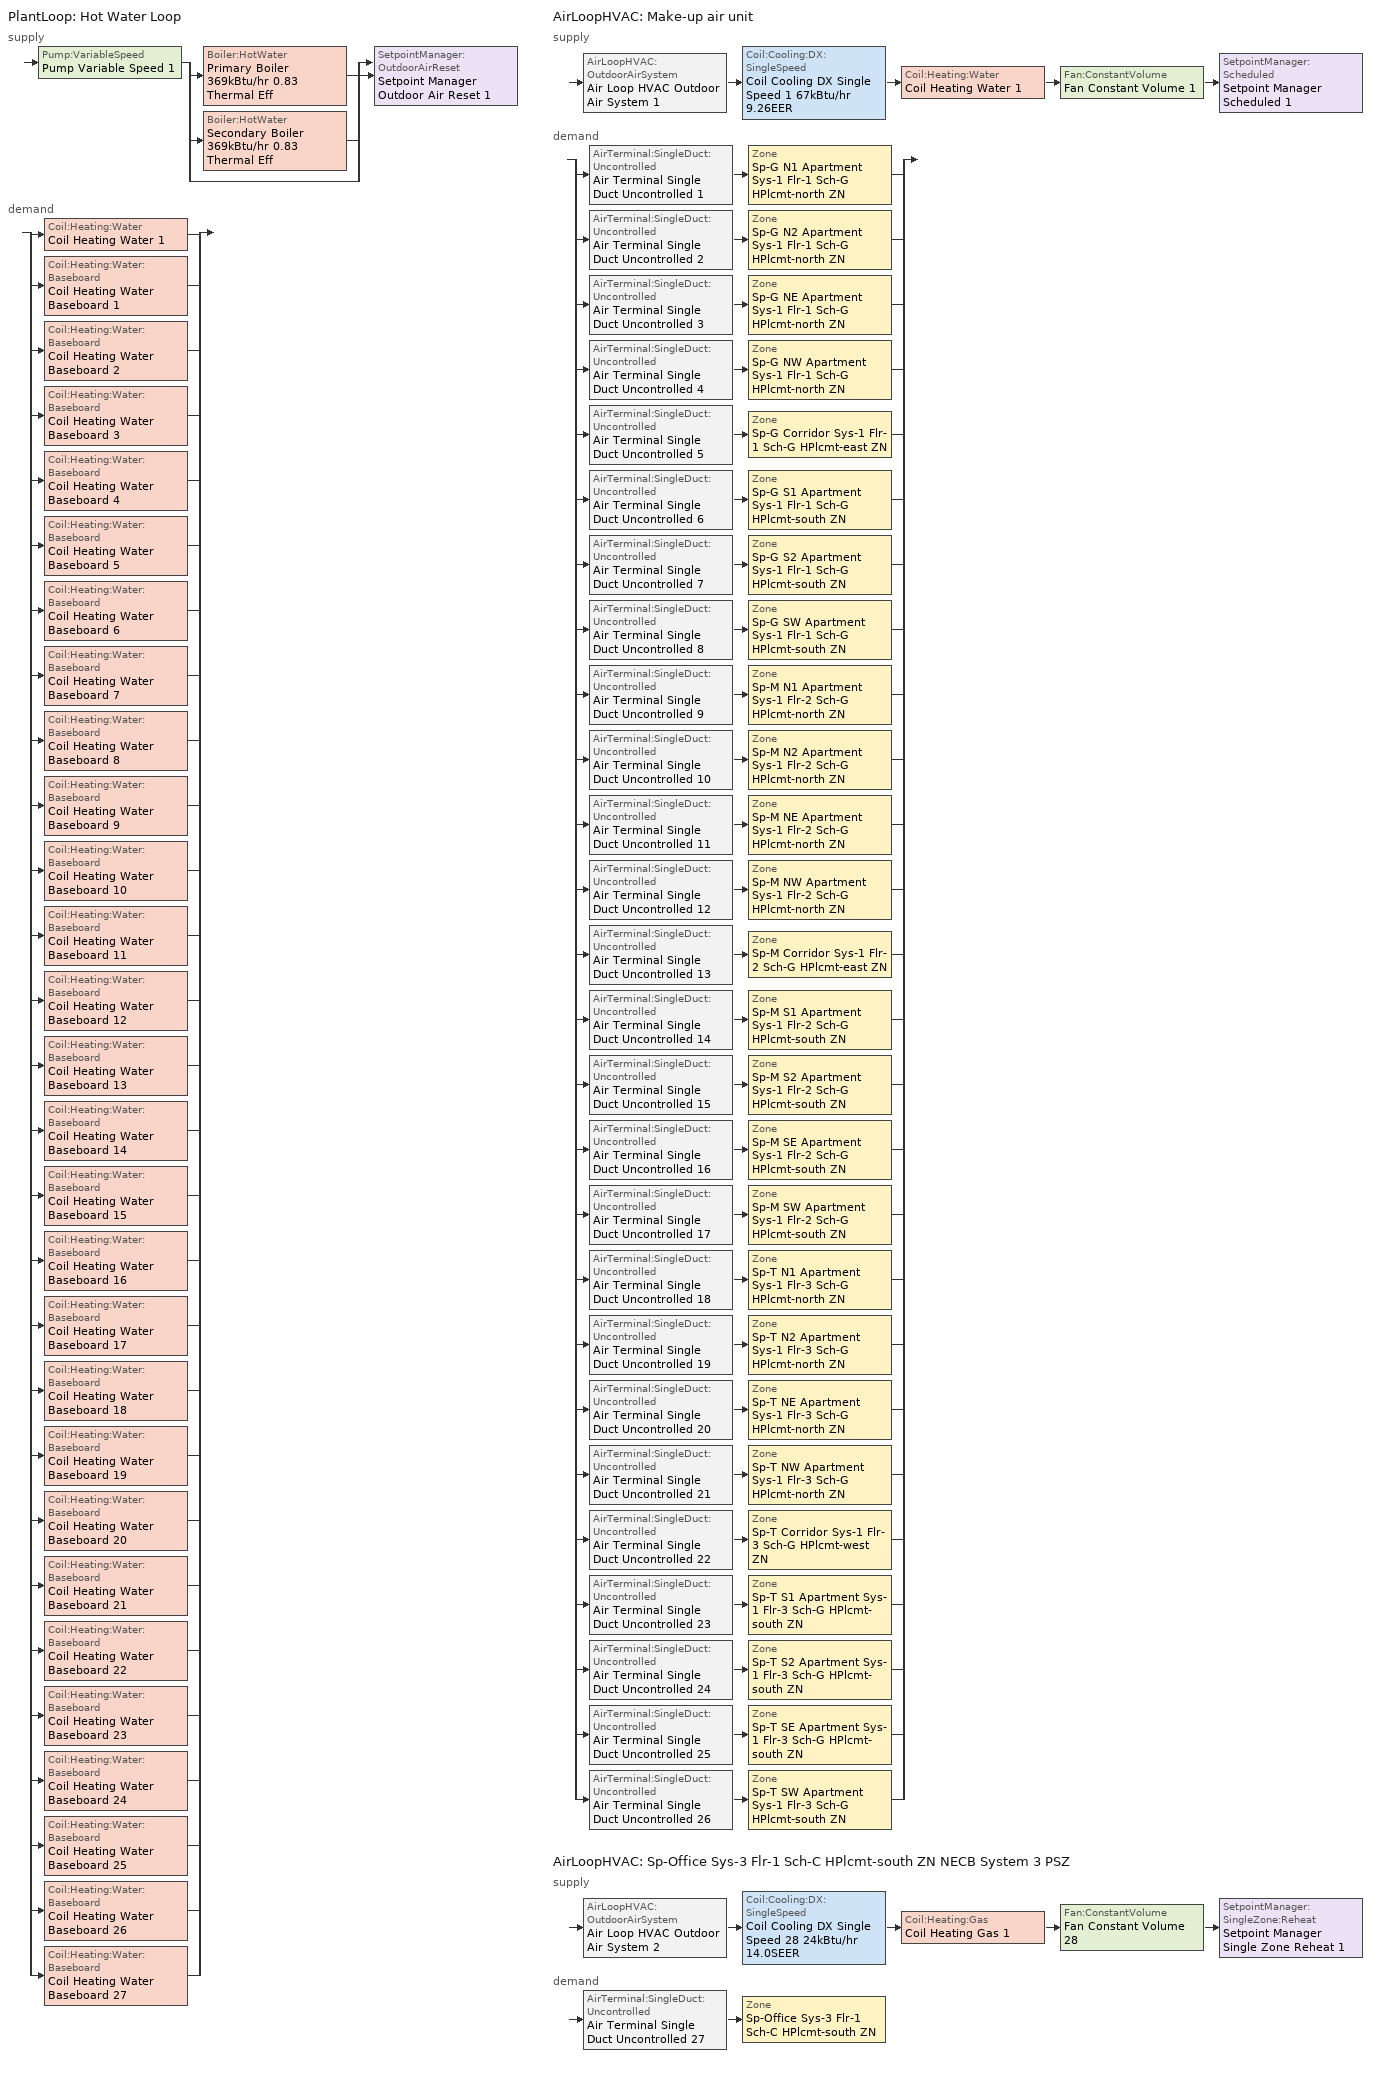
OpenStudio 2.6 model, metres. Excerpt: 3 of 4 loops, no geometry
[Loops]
PlantLoop 'Hot Water Loop'
 supply: Pump:VariableSpeed 'Pump Variable Speed 1' > split
  | Boiler:HotWater 'Primary Boiler 369kBtu/hr 0.83 Thermal Eff'
  | Boiler:HotWater 'Secondary Boiler 369kBtu/hr 0.83 Thermal Eff'
  | bypass
  join > SetpointManager:OutdoorAirReset 'Setpoint Manager Outdoor Air Reset 1'
 demand: split
  | Coil:Heating:Water 'Coil Heating Water 1'
  | Coil:Heating:Water:Baseboard 'Coil Heating Water Baseboard 1'
  | Coil:Heating:Water:Baseboard 'Coil Heating Water Baseboard 2'
  | Coil:Heating:Water:Baseboard 'Coil Heating Water Baseboard 3'
  | Coil:Heating:Water:Baseboard 'Coil Heating Water Baseboard 4'
  | Coil:Heating:Water:Baseboard 'Coil Heating Water Baseboard 5'
  | Coil:Heating:Water:Baseboard 'Coil Heating Water Baseboard 6'
  | Coil:Heating:Water:Baseboard 'Coil Heating Water Baseboard 7'
  | Coil:Heating:Water:Baseboard 'Coil Heating Water Baseboard 8'
  | Coil:Heating:Water:Baseboard 'Coil Heating Water Baseboard 9'
  | Coil:Heating:Water:Baseboard 'Coil Heating Water Baseboard 10'
  | Coil:Heating:Water:Baseboard 'Coil Heating Water Baseboard 11'
  | Coil:Heating:Water:Baseboard 'Coil Heating Water Baseboard 12'
  | Coil:Heating:Water:Baseboard 'Coil Heating Water Baseboard 13'
  | Coil:Heating:Water:Baseboard 'Coil Heating Water Baseboard 14'
  | Coil:Heating:Water:Baseboard 'Coil Heating Water Baseboard 15'
  | Coil:Heating:Water:Baseboard 'Coil Heating Water Baseboard 16'
  | Coil:Heating:Water:Baseboard 'Coil Heating Water Baseboard 17'
  | Coil:Heating:Water:Baseboard 'Coil Heating Water Baseboard 18'
  | Coil:Heating:Water:Baseboard 'Coil Heating Water Baseboard 19'
  | Coil:Heating:Water:Baseboard 'Coil Heating Water Baseboard 20'
  | Coil:Heating:Water:Baseboard 'Coil Heating Water Baseboard 21'
  | Coil:Heating:Water:Baseboard 'Coil Heating Water Baseboard 22'
  | Coil:Heating:Water:Baseboard 'Coil Heating Water Baseboard 23'
  | Coil:Heating:Water:Baseboard 'Coil Heating Water Baseboard 24'
  | Coil:Heating:Water:Baseboard 'Coil Heating Water Baseboard 25'
  | Coil:Heating:Water:Baseboard 'Coil Heating Water Baseboard 26'
  | Coil:Heating:Water:Baseboard 'Coil Heating Water Baseboard 27'
AirLoopHVAC 'Make-up air unit'
 supply: AirLoopHVAC:OutdoorAirSystem 'Air Loop HVAC Outdoor Air System 1' > Coil:Cooling:DX:SingleSpeed 'Coil Cooling DX Single Speed 1 67kBtu/hr 9.26EER' > Coil:Heating:Water 'Coil Heating Water 1' > Fan:ConstantVolume 'Fan Constant Volume 1' > SetpointManager:Scheduled 'Setpoint Manager Scheduled 1'
 demand: split
  | AirTerminal:SingleDuct:Uncontrolled 'Air Terminal Single Duct Uncontrolled 1' > Zone 'Sp-G N1 Apartment Sys-1 Flr-1 Sch-G HPlcmt-north ZN'
  | AirTerminal:SingleDuct:Uncontrolled 'Air Terminal Single Duct Uncontrolled 2' > Zone 'Sp-G N2 Apartment Sys-1 Flr-1 Sch-G HPlcmt-north ZN'
  | AirTerminal:SingleDuct:Uncontrolled 'Air Terminal Single Duct Uncontrolled 3' > Zone 'Sp-G NE Apartment Sys-1 Flr-1 Sch-G HPlcmt-north ZN'
  | AirTerminal:SingleDuct:Uncontrolled 'Air Terminal Single Duct Uncontrolled 4' > Zone 'Sp-G NW Apartment Sys-1 Flr-1 Sch-G HPlcmt-north ZN'
  | AirTerminal:SingleDuct:Uncontrolled 'Air Terminal Single Duct Uncontrolled 5' > Zone 'Sp-G Corridor Sys-1 Flr-1 Sch-G HPlcmt-east ZN'
  | AirTerminal:SingleDuct:Uncontrolled 'Air Terminal Single Duct Uncontrolled 6' > Zone 'Sp-G S1 Apartment Sys-1 Flr-1 Sch-G HPlcmt-south ZN'
  | AirTerminal:SingleDuct:Uncontrolled 'Air Terminal Single Duct Uncontrolled 7' > Zone 'Sp-G S2 Apartment Sys-1 Flr-1 Sch-G HPlcmt-south ZN'
  | AirTerminal:SingleDuct:Uncontrolled 'Air Terminal Single Duct Uncontrolled 8' > Zone 'Sp-G SW Apartment Sys-1 Flr-1 Sch-G HPlcmt-south ZN'
  | AirTerminal:SingleDuct:Uncontrolled 'Air Terminal Single Duct Uncontrolled 9' > Zone 'Sp-M N1 Apartment Sys-1 Flr-2 Sch-G HPlcmt-north ZN'
  | AirTerminal:SingleDuct:Uncontrolled 'Air Terminal Single Duct Uncontrolled 10' > Zone 'Sp-M N2 Apartment Sys-1 Flr-2 Sch-G HPlcmt-north ZN'
  | AirTerminal:SingleDuct:Uncontrolled 'Air Terminal Single Duct Uncontrolled 11' > Zone 'Sp-M NE Apartment Sys-1 Flr-2 Sch-G HPlcmt-north ZN'
  | AirTerminal:SingleDuct:Uncontrolled 'Air Terminal Single Duct Uncontrolled 12' > Zone 'Sp-M NW Apartment Sys-1 Flr-2 Sch-G HPlcmt-north ZN'
  | AirTerminal:SingleDuct:Uncontrolled 'Air Terminal Single Duct Uncontrolled 13' > Zone 'Sp-M Corridor Sys-1 Flr-2 Sch-G HPlcmt-east ZN'
  | AirTerminal:SingleDuct:Uncontrolled 'Air Terminal Single Duct Uncontrolled 14' > Zone 'Sp-M S1 Apartment Sys-1 Flr-2 Sch-G HPlcmt-south ZN'
  | AirTerminal:SingleDuct:Uncontrolled 'Air Terminal Single Duct Uncontrolled 15' > Zone 'Sp-M S2 Apartment Sys-1 Flr-2 Sch-G HPlcmt-south ZN'
  | AirTerminal:SingleDuct:Uncontrolled 'Air Terminal Single Duct Uncontrolled 16' > Zone 'Sp-M SE Apartment Sys-1 Flr-2 Sch-G HPlcmt-south ZN'
  | AirTerminal:SingleDuct:Uncontrolled 'Air Terminal Single Duct Uncontrolled 17' > Zone 'Sp-M SW Apartment Sys-1 Flr-2 Sch-G HPlcmt-south ZN'
  | AirTerminal:SingleDuct:Uncontrolled 'Air Terminal Single Duct Uncontrolled 18' > Zone 'Sp-T N1 Apartment Sys-1 Flr-3 Sch-G HPlcmt-north ZN'
  | AirTerminal:SingleDuct:Uncontrolled 'Air Terminal Single Duct Uncontrolled 19' > Zone 'Sp-T N2 Apartment Sys-1 Flr-3 Sch-G HPlcmt-north ZN'
  | AirTerminal:SingleDuct:Uncontrolled 'Air Terminal Single Duct Uncontrolled 20' > Zone 'Sp-T NE Apartment Sys-1 Flr-3 Sch-G HPlcmt-north ZN'
  | AirTerminal:SingleDuct:Uncontrolled 'Air Terminal Single Duct Uncontrolled 21' > Zone 'Sp-T NW Apartment Sys-1 Flr-3 Sch-G HPlcmt-north ZN'
  | AirTerminal:SingleDuct:Uncontrolled 'Air Terminal Single Duct Uncontrolled 22' > Zone 'Sp-T Corridor Sys-1 Flr-3 Sch-G HPlcmt-west ZN'
  | AirTerminal:SingleDuct:Uncontrolled 'Air Terminal Single Duct Uncontrolled 23' > Zone 'Sp-T S1 Apartment Sys-1 Flr-3 Sch-G HPlcmt-south ZN'
  | AirTerminal:SingleDuct:Uncontrolled 'Air Terminal Single Duct Uncontrolled 24' > Zone 'Sp-T S2 Apartment Sys-1 Flr-3 Sch-G HPlcmt-south ZN'
  | AirTerminal:SingleDuct:Uncontrolled 'Air Terminal Single Duct Uncontrolled 25' > Zone 'Sp-T SE Apartment Sys-1 Flr-3 Sch-G HPlcmt-south ZN'
  | AirTerminal:SingleDuct:Uncontrolled 'Air Terminal Single Duct Uncontrolled 26' > Zone 'Sp-T SW Apartment Sys-1 Flr-3 Sch-G HPlcmt-south ZN'
AirLoopHVAC 'Sp-Office Sys-3 Flr-1 Sch-C HPlcmt-south ZN NECB System 3 PSZ'
 supply: AirLoopHVAC:OutdoorAirSystem 'Air Loop HVAC Outdoor Air System 2' > Coil:Cooling:DX:SingleSpeed 'Coil Cooling DX Single Speed 28 24kBtu/hr 14.0SEER' > Coil:Heating:Gas 'Coil Heating Gas 1' > Fan:ConstantVolume 'Fan Constant Volume 28' > SetpointManager:SingleZone:Reheat 'Setpoint Manager Single Zone Reheat 1'
 demand: AirTerminal:SingleDuct:Uncontrolled 'Air Terminal Single Duct Uncontrolled 27' > Zone 'Sp-Office Sys-3 Flr-1 Sch-C HPlcmt-south ZN'
[Sizing:Zone] Zone Cooling Design Supply Air Temperature Input Method=SupplyAirTemperature; Zone Cooling Design Supply Air Temperature {C}=13; Zone Cooling Design Supply Air Temperature Difference {deltaC}=11.11; Zone Heating Design Supply Air Temperature Input Method=SupplyAirTemperature; Zone Heating Design Supply Air Temperature {C}=43; Zone Heating Design Supply Air Temperature Difference {deltaC}=11.11; Zone Cooling Design Supply Air Humidity Ratio {kg-H2O/kg-air}=0.0085; Zone Heating Design Supply Air Humidity Ratio {kg-H2O/kg-air}=0.008; Zone Heating Sizing Factor=1.3; Zone Cooling Sizing Factor=1.1; Cooling Design Air Flow Method=DesignDay; Heating Design Air Flow Method=DesignDay; Account for Dedicated Outdoor Air System=No; Dedicated Outdoor Air System Control Strategy=NeutralSupplyAir; Dedicated Outdoor Air Low Setpoint Temperature for Design {C}=autosize; Dedicated Outdoor Air High Setpoint Temperature for Design {C}=autosize
Sp-G N1 Apartment Sys-1 Flr-1 Sch-G HPlcmt-north ZN; Sp-G N2 Apartment Sys-1 Flr-1 Sch-G HPlcmt-north ZN; Sp-G NE Apartment Sys-1 Flr-1 Sch-G HPlcmt-north ZN; Sp-G NW Apartment Sys-1 Flr-1 Sch-G HPlcmt-north ZN; Sp-G Corridor Sys-1 Flr-1 Sch-G HPlcmt-east ZN; Sp-G S1 Apartment Sys-1 Flr-1 Sch-G HPlcmt-south ZN; Sp-G S2 Apartment Sys-1 Flr-1 Sch-G HPlcmt-south ZN; Sp-G SW Apartment Sys-1 Flr-1 Sch-G HPlcmt-south ZN; Sp-M N1 Apartment Sys-1 Flr-2 Sch-G HPlcmt-north ZN; Sp-M N2 Apartment Sys-1 Flr-2 Sch-G HPlcmt-north ZN; Sp-M NE Apartment Sys-1 Flr-2 Sch-G HPlcmt-north ZN; Sp-M NW Apartment Sys-1 Flr-2 Sch-G HPlcmt-north ZN; Sp-M Corridor Sys-1 Flr-2 Sch-G HPlcmt-east ZN; Sp-M S1 Apartment Sys-1 Flr-2 Sch-G HPlcmt-south ZN; Sp-M S2 Apartment Sys-1 Flr-2 Sch-G HPlcmt-south ZN; Sp-M SE Apartment Sys-1 Flr-2 Sch-G HPlcmt-south ZN; Sp-M SW Apartment Sys-1 Flr-2 Sch-G HPlcmt-south ZN; Sp-T N1 Apartment Sys-1 Flr-3 Sch-G HPlcmt-north ZN; Sp-T N2 Apartment Sys-1 Flr-3 Sch-G HPlcmt-north ZN; Sp-T NE Apartment Sys-1 Flr-3 Sch-G HPlcmt-north ZN; Sp-T NW Apartment Sys-1 Flr-3 Sch-G HPlcmt-north ZN; Sp-T Corridor Sys-1 Flr-3 Sch-G HPlcmt-west ZN; Sp-T S1 Apartment Sys-1 Flr-3 Sch-G HPlcmt-south ZN; Sp-T S2 Apartment Sys-1 Flr-3 Sch-G HPlcmt-south ZN; Sp-T SE Apartment Sys-1 Flr-3 Sch-G HPlcmt-south ZN; Sp-T SW Apartment Sys-1 Flr-3 Sch-G HPlcmt-south ZN; Sp-Office Sys-3 Flr-1 Sch-C HPlcmt-south ZN
[Zone equipment]
Sp-G N1 Apartment Sys-1 Flr-1 Sch-G HPlcmt-north ZN: Sp-G N1 Apartment Sys-1 Flr-1 Sch-G HPlcmt-north ZN PTAC, Zone HVAC Baseboard Convective Water 1, Air Terminal Single Duct Uncontrolled 1
Sp-G N2 Apartment Sys-1 Flr-1 Sch-G HPlcmt-north ZN: Sp-G N2 Apartment Sys-1 Flr-1 Sch-G HPlcmt-north ZN PTAC, Zone HVAC Baseboard Convective Water 2, Air Terminal Single Duct Uncontrolled 2
Sp-G NE Apartment Sys-1 Flr-1 Sch-G HPlcmt-north ZN: Sp-G NE Apartment Sys-1 Flr-1 Sch-G HPlcmt-north ZN PTAC, Zone HVAC Baseboard Convective Water 3, Air Terminal Single Duct Uncontrolled 3
Sp-G NW Apartment Sys-1 Flr-1 Sch-G HPlcmt-north ZN: Sp-G NW Apartment Sys-1 Flr-1 Sch-G HPlcmt-north ZN PTAC, Zone HVAC Baseboard Convective Water 4, Air Terminal Single Duct Uncontrolled 4
Sp-G Corridor Sys-1 Flr-1 Sch-G HPlcmt-east ZN: Sp-G Corridor Sys-1 Flr-1 Sch-G HPlcmt-east ZN PTAC, Zone HVAC Baseboard Convective Water 5, Air Terminal Single Duct Uncontrolled 5
Sp-G S1 Apartment Sys-1 Flr-1 Sch-G HPlcmt-south ZN: Sp-G S1 Apartment Sys-1 Flr-1 Sch-G HPlcmt-south ZN PTAC, Zone HVAC Baseboard Convective Water 6, Air Terminal Single Duct Uncontrolled 6
Sp-G S2 Apartment Sys-1 Flr-1 Sch-G HPlcmt-south ZN: Sp-G S2 Apartment Sys-1 Flr-1 Sch-G HPlcmt-south ZN PTAC, Zone HVAC Baseboard Convective Water 7, Air Terminal Single Duct Uncontrolled 7
Sp-G SW Apartment Sys-1 Flr-1 Sch-G HPlcmt-south ZN: Sp-G SW Apartment Sys-1 Flr-1 Sch-G HPlcmt-south ZN PTAC, Zone HVAC Baseboard Convective Water 8, Air Terminal Single Duct Uncontrolled 8
Sp-M N1 Apartment Sys-1 Flr-2 Sch-G HPlcmt-north ZN: Sp-M N1 Apartment Sys-1 Flr-2 Sch-G HPlcmt-north ZN PTAC, Zone HVAC Baseboard Convective Water 9, Air Terminal Single Duct Uncontrolled 9
Sp-M N2 Apartment Sys-1 Flr-2 Sch-G HPlcmt-north ZN: Sp-M N2 Apartment Sys-1 Flr-2 Sch-G HPlcmt-north ZN PTAC, Zone HVAC Baseboard Convective Water 10, Air Terminal Single Duct Uncontrolled 10
Sp-M NE Apartment Sys-1 Flr-2 Sch-G HPlcmt-north ZN: Sp-M NE Apartment Sys-1 Flr-2 Sch-G HPlcmt-north ZN PTAC, Zone HVAC Baseboard Convective Water 11, Air Terminal Single Duct Uncontrolled 11
Sp-M NW Apartment Sys-1 Flr-2 Sch-G HPlcmt-north ZN: Sp-M NW Apartment Sys-1 Flr-2 Sch-G HPlcmt-north ZN PTAC, Zone HVAC Baseboard Convective Water 12, Air Terminal Single Duct Uncontrolled 12
Sp-M Corridor Sys-1 Flr-2 Sch-G HPlcmt-east ZN: Sp-M Corridor Sys-1 Flr-2 Sch-G HPlcmt-east ZN PTAC, Zone HVAC Baseboard Convective Water 13, Air Terminal Single Duct Uncontrolled 13
Sp-M S1 Apartment Sys-1 Flr-2 Sch-G HPlcmt-south ZN: Sp-M S1 Apartment Sys-1 Flr-2 Sch-G HPlcmt-south ZN PTAC, Zone HVAC Baseboard Convective Water 14, Air Terminal Single Duct Uncontrolled 14
Sp-M S2 Apartment Sys-1 Flr-2 Sch-G HPlcmt-south ZN: Sp-M S2 Apartment Sys-1 Flr-2 Sch-G HPlcmt-south ZN PTAC, Zone HVAC Baseboard Convective Water 15, Air Terminal Single Duct Uncontrolled 15
Sp-M SE Apartment Sys-1 Flr-2 Sch-G HPlcmt-south ZN: Sp-M SE Apartment Sys-1 Flr-2 Sch-G HPlcmt-south ZN PTAC, Zone HVAC Baseboard Convective Water 16, Air Terminal Single Duct Uncontrolled 16
Sp-M SW Apartment Sys-1 Flr-2 Sch-G HPlcmt-south ZN: Sp-M SW Apartment Sys-1 Flr-2 Sch-G HPlcmt-south ZN PTAC, Zone HVAC Baseboard Convective Water 17, Air Terminal Single Duct Uncontrolled 17
Sp-T N1 Apartment Sys-1 Flr-3 Sch-G HPlcmt-north ZN: Sp-T N1 Apartment Sys-1 Flr-3 Sch-G HPlcmt-north ZN PTAC, Zone HVAC Baseboard Convective Water 18, Air Terminal Single Duct Uncontrolled 18
Sp-T N2 Apartment Sys-1 Flr-3 Sch-G HPlcmt-north ZN: Sp-T N2 Apartment Sys-1 Flr-3 Sch-G HPlcmt-north ZN PTAC, Zone HVAC Baseboard Convective Water 19, Air Terminal Single Duct Uncontrolled 19
Sp-T NE Apartment Sys-1 Flr-3 Sch-G HPlcmt-north ZN: Sp-T NE Apartment Sys-1 Flr-3 Sch-G HPlcmt-north ZN PTAC, Zone HVAC Baseboard Convective Water 20, Air Terminal Single Duct Uncontrolled 20
Sp-T NW Apartment Sys-1 Flr-3 Sch-G HPlcmt-north ZN: Sp-T NW Apartment Sys-1 Flr-3 Sch-G HPlcmt-north ZN PTAC, Zone HVAC Baseboard Convective Water 21, Air Terminal Single Duct Uncontrolled 21
Sp-T Corridor Sys-1 Flr-3 Sch-G HPlcmt-west ZN: Sp-T Corridor Sys-1 Flr-3 Sch-G HPlcmt-west ZN PTAC, Zone HVAC Baseboard Convective Water 22, Air Terminal Single Duct Uncontrolled 22
Sp-T S1 Apartment Sys-1 Flr-3 Sch-G HPlcmt-south ZN: Sp-T S1 Apartment Sys-1 Flr-3 Sch-G HPlcmt-south ZN PTAC, Zone HVAC Baseboard Convective Water 23, Air Terminal Single Duct Uncontrolled 23
Sp-T S2 Apartment Sys-1 Flr-3 Sch-G HPlcmt-south ZN: Sp-T S2 Apartment Sys-1 Flr-3 Sch-G HPlcmt-south ZN PTAC, Zone HVAC Baseboard Convective Water 24, Air Terminal Single Duct Uncontrolled 24
Sp-T SE Apartment Sys-1 Flr-3 Sch-G HPlcmt-south ZN: Sp-T SE Apartment Sys-1 Flr-3 Sch-G HPlcmt-south ZN PTAC, Zone HVAC Baseboard Convective Water 25, Air Terminal Single Duct Uncontrolled 25
Sp-T SW Apartment Sys-1 Flr-3 Sch-G HPlcmt-south ZN: Sp-T SW Apartment Sys-1 Flr-3 Sch-G HPlcmt-south ZN PTAC, Zone HVAC Baseboard Convective Water 26, Air Terminal Single Duct Uncontrolled 26
Sp-Office Sys-3 Flr-1 Sch-C HPlcmt-south ZN: Air Terminal Single Duct Uncontrolled 27, Zone HVAC Baseboard Convective Water 27
[PlantLoop]
Hot Water Loop: Fluid Type=Water; Glycol Concentration=0; Plant Loop Volume {m3}=Autocalculate; Load Distribution Scheme=Optimal
[Sizing:Plant]
Hot Water Loop: Loop Type=Heating; Design Loop Exit Temperature {C}=82; Loop Design Temperature Difference {deltaC}=16; Sizing Option=NonCoincident; Zone Timesteps in Averaging Window=1; Coincident Sizing Factor Mode=None
[Pump:VariableSpeed]
Pump Variable Speed 1: Motor Efficiency=0.855; Pump Control Type=Intermittent; Skin Loss Radiative Fraction=0.5; Design Power Sizing Method=PowerPerFlowPerPressure; Design Electric Power per Unit Flow Rate {W/(m3/s)}=348701.1; Design Shaft Power per Unit Flow Rate per Unit Head {W-s/m3-Pa}=1.43472; Design Minimum Flow Rate Fraction=0
[Boiler:HotWater] Fuel Type=NaturalGas; Nominal Capacity {W}=108144; Nominal Thermal Efficiency=0.83; Normalized Boiler Efficiency Curve=BOILER-EFFFPLR-NECB2011; Water Outlet Upper Temperature Limit {C}=99; Boiler Flow Mode=ConstantFlow; Parasitic Electric Load {W}=0; Sizing Factor=1
Primary Boiler 369kBtu/hr 0.83 Thermal Eff; Secondary Boiler 369kBtu/hr 0.83 Thermal Eff
[SetpointManager:OutdoorAirReset]
Setpoint Manager Outdoor Air Reset 1: Control Variable=Temperature; Setpoint at Outdoor Low Temperature {C}=82; Outdoor Low Temperature {C}=-16; Setpoint at Outdoor High Temperature {C}=60; Outdoor High Temperature {C}=0
[AirLoopHVAC] Design Supply Air Flow Rate {m3/s}=AutoSize
Name | Availability Schedule
Make-up air unit | Make-up air unit Occ Sch
Sp-Office Sys-3 Flr-1 Sch-C HPlcmt-south ZN NECB System 3 PSZ | Sp-Office Sys-3 Flr-1 Sch-C HPlcmt-south ZN NECB System 3 PSZ Occ Sch
[Sizing:System] Design Outdoor Air Flow Rate {m3/s}=Autosize; Minimum System Air Flow Ratio=1; Preheat Design Temperature {C}=7; Preheat Design Humidity Ratio {kg-H2O/kg-Air}=0.008; Precool Design Temperature {C}=13; Precool Design Humidity Ratio {kg-H2O/kg-Air}=0.008; Central Cooling Design Supply Air Temperature {C}=13; Central Heating Design Supply Air Temperature {C}=43; Sizing Option=NonCoincident; Central Cooling Design Supply Air Humidity Ratio {kg-H2O/kg-Air}=0.0085; Central Heating Design Supply Air Humidity Ratio {kg-H2O/kg-Air}=0.008; Cooling Design Air Flow Method=DesignDay; Cooling Design Air Flow Rate {m3/s}=0; Heating Design Air Flow Method=DesignDay; Heating Design Air Flow Rate {m3/s}=0; System Outdoor Air Method=ZoneSum; Zone Maximum Outdoor Air Fraction=1; Cooling Supply Air Flow Rate Per Floor Area {m3/s-m2}=0.00996765; Cooling Fraction of Autosized Cooling Supply Air Flow Rate=1; Cooling Supply Air Flow Rate Per Unit Cooling Capacity {m3/s-W}=3.94755e-05; Heating Supply Air Flow Rate Per Floor Area {m3/s-m2}=0.00996765; Heating Fraction of Autosized Heating Supply Air Flow Rate=1; Heating Fraction of Autosized Cooling Supply Air Flow Rate=1; Heating Supply Air Flow Rate Per Unit Heating Capacity {m3/s-W}=3.15882e-05; Cooling Design Capacity Method=CoolingDesignCapacity; Cooling Design Capacity {W}=autosize; Cooling Design Capacity Per Floor Area {W/m2}=234.7; Fraction of Autosized Cooling Design Capacity=1; Heating Design Capacity Method=HeatingDesignCapacity; Heating Design Capacity {W}=autosize; Heating Design Capacity Per Floor Area {W/m2}=157; Fraction of Autosized Heating Design Capacity=1; Central Cooling Capacity Control Method=OnOff
Name | Type of Load to Size On | 100% Outdoor Air in Cooling | 100% Outdoor Air in Heating
Make-up air unit | VentilationRequirement | Yes | Yes
Sp-Office Sys-3 Flr-1 Sch-C HPlcmt-south ZN NECB System 3 PSZ | Sensible | No | No
[Fan:ConstantVolume] Availability Schedule=Always On Discrete; Fan Efficiency=0.39975; Pressure Rise {Pa}=640; Maximum Flow Rate {m3/s}=AutoSize; Motor Efficiency=0.615
Fan Constant Volume 1; Fan Constant Volume 2; Fan Constant Volume 3; Fan Constant Volume 4; Fan Constant Volume 5; Fan Constant Volume 6; Fan Constant Volume 7; Fan Constant Volume 8; Fan Constant Volume 9; Fan Constant Volume 10; Fan Constant Volume 11; Fan Constant Volume 12; Fan Constant Volume 13; Fan Constant Volume 14; Fan Constant Volume 15; Fan Constant Volume 16; Fan Constant Volume 17; Fan Constant Volume 18; Fan Constant Volume 19; Fan Constant Volume 20; Fan Constant Volume 21; Fan Constant Volume 22; Fan Constant Volume 23; Fan Constant Volume 24; Fan Constant Volume 25; Fan Constant Volume 26; Fan Constant Volume 27; Fan Constant Volume 28
[Coil:Heating:Water]
Coil Heating Water 1: Availability Schedule=Always On Discrete
[Coil:Cooling:DX:SingleSpeed] Availability Schedule=Always On Discrete; Rated Total Cooling Capacity {W}=autosize; Rated Sensible Heat Ratio=autosize; Rated Air Flow Rate {m3/s}=autosize; Rated Evaporator Fan Power Per Volume Flow Rate {W/(m3/s)}=773.3; Total Cooling Capacity Function of Temperature Curve=DXCOOL-NECB2011-REF-CAPFT; Total Cooling Capacity Function of Flow Fraction Curve=DXCOOL-NECB2011-REF-CAPFFLOW; Energy Input Ratio Function of Temperature Curve=DXCOOL-NECB2011-REF-COOLEIRFT; Energy Input Ratio Function of Flow Fraction Curve=DXCOOL-NECB2011-REF-COOLEIRFFLOW; Part Load Fraction Correlation Curve=DXCOOL-NECB2011-REF-COOLPLFFPLR; Condenser Type=AirCooled; Evaporative Condenser Effectiveness=0; Evaporative Condenser Air Flow Rate {m3/s}=Autosize; Evaporative Condenser Pump Rated Power Consumption {W}=Autosize; Crankcase Heater Capacity {W}=0; Maximum Outdoor Dry-Bulb Temperature for Crankcase Heater Operation {C}=0; Basin Heater Capacity {W/K}=0; Basin Heater Setpoint Temperature {C}=10
Name | Rated COP {W/W}
Coil Cooling DX Single Speed 1 67kBtu/hr 9.26EER | 3.17821
Coil Cooling DX Single Speed 2 7kBtu/hr 11.0EER | 3.71072
Coil Cooling DX Single Speed 3 7kBtu/hr 11.0EER | 3.72684
Coil Cooling DX Single Speed 4 17kBtu/hr 9.3EER | 3.1574
Coil Cooling DX Single Speed 5 17kBtu/hr 9.3EER | 3.15771
Coil Cooling DX Single Speed 6 8kBtu/hr 10.8EER | 3.65533
Coil Cooling DX Single Speed 7 14kBtu/hr 9.5EER | 3.21708
Coil Cooling DX Single Speed 8 14kBtu/hr 9.4EER | 3.195
Coil Cooling DX Single Speed 9 19kBtu/hr 9.3EER | 3.15872
Coil Cooling DX Single Speed 10 8kBtu/hr 10.8EER | 3.6546
Coil Cooling DX Single Speed 11 7kBtu/hr 10.9EER | 3.69454
Coil Cooling DX Single Speed 12 18kBtu/hr 9.3EER | 3.15827
Coil Cooling DX Single Speed 13 19kBtu/hr 9.3EER | 3.15932
Coil Cooling DX Single Speed 14 9kBtu/hr 10.5EER | 3.56547
Coil Cooling DX Single Speed 15 16kBtu/hr 9.3EER | 3.1565
Coil Cooling DX Single Speed 16 16kBtu/hr 9.3EER | 3.15664
Coil Cooling DX Single Speed 17 19kBtu/hr 9.3EER | 3.15918
Coil Cooling DX Single Speed 18 21kBtu/hr 9.3EER | 3.16061
Coil Cooling DX Single Speed 19 12kBtu/hr 10.0EER | 3.37575
Coil Cooling DX Single Speed 20 12kBtu/hr 9.9EER | 3.37105
Coil Cooling DX Single Speed 21 22kBtu/hr 9.3EER | 3.16082
Coil Cooling DX Single Speed 22 23kBtu/hr 9.3EER | 3.16182
Coil Cooling DX Single Speed 23 15kBtu/hr 9.3EER | 3.15639
Coil Cooling DX Single Speed 24 23kBtu/hr 9.3EER | 3.16196
Coil Cooling DX Single Speed 25 23kBtu/hr 9.3EER | 3.16203
Coil Cooling DX Single Speed 26 26kBtu/hr 9.3EER | 3.16386
Coil Cooling DX Single Speed 27 27kBtu/hr 9.3EER | 3.16443
Coil Cooling DX Single Speed 28 24kBtu/hr 14.0SEER | 3.8248
[Controller:OutdoorAir] Minimum Outdoor Air Flow Rate {m3/s}=autosize; Maximum Outdoor Air Flow Rate {m3/s}=Autosize; Economizer Control Type=NoEconomizer; Economizer Control Action Type=ModulateFlow; Economizer Maximum Limit Dry-Bulb Temperature {C}=28; Economizer Maximum Limit Enthalpy {J/kg}=64000; Economizer Minimum Limit Dry-Bulb Temperature {C}=-100; Lockout Type=NoLockout; Minimum Limit Type=FixedMinimum; High Humidity Control=No
Name | Minimum Outdoor Air Schedule | Controller Mechanical Ventilation | Heat Recovery Bypass Control Type
Controller Outdoor Air 1 | Make-up air unit Occ Sch | Controller Mechanical Ventilation 1 | BypassWhenWithinEconomizerLimits
Controller Outdoor Air 2 | Sp-Office Sys-3 Flr-1 Sch-C HPlcmt-south ZN NECB System 3 PSZ Occ Sch | Controller Mechanical Ventilation 2 | BypassWhenOAFlowGreaterThanMinimum
[Controller:MechanicalVentilation] Availability Schedule=Always On Discrete; System Outdoor Air Method=ZoneSum
Controller Mechanical Ventilation 1; Controller Mechanical Ventilation 2
[AirLoopHVAC:OutdoorAirSystem]
Name | Controller
Air Loop HVAC Outdoor Air System 1 | Controller Outdoor Air 1
Air Loop HVAC Outdoor Air System 2 | Controller Outdoor Air 2
[Controller:WaterCoil]
Controller Water Coil 1: Water Coil=Coil Heating Water 1; Action=Normal; Controller Convergence Tolerance {deltaC}=0.0001; Minimum Actuated Flow {m3/s}=0
[SetpointManager:Scheduled]
Setpoint Manager Scheduled 1: Control Variable=Temperature; Schedule=Makeup-Air Unit Supply Air Temp
[Coil:Heating:Electric] Availability Schedule=ON_OFF_ALWAYS_OFF
Coil Heating Electric 1; Coil Heating Electric 2; Coil Heating Electric 3; Coil Heating Electric 4; Coil Heating Electric 5; Coil Heating Electric 6; Coil Heating Electric 7; Coil Heating Electric 8; Coil Heating Electric 9; Coil Heating Electric 10; Coil Heating Electric 11; Coil Heating Electric 12; Coil Heating Electric 13; Coil Heating Electric 14; Coil Heating Electric 15; Coil Heating Electric 16; Coil Heating Electric 17; Coil Heating Electric 18; Coil Heating Electric 19; Coil Heating Electric 20; Coil Heating Electric 21; Coil Heating Electric 22; Coil Heating Electric 23; Coil Heating Electric 24; Coil Heating Electric 25; Coil Heating Electric 26
[ZoneHVAC:PackagedTerminalAirConditioner] Availability Schedule=Always On Discrete; Supply Air Flow Rate During Cooling Operation {m3/s}=Autosize; Supply Air Flow Rate During Heating Operation {m3/s}=Autosize; Supply Air Flow Rate When No Cooling or Heating is Needed {m3/s}=Autosize; Outdoor Air Flow Rate During Cooling Operation {m3/s}=Autosize; Outdoor Air Flow Rate During Heating Operation {m3/s}=Autosize; Outdoor Air Flow Rate When No Cooling or Heating is Needed {m3/s}=Autosize; Fan Placement=DrawThrough
Name | Supply Air Fan | Heating Coil | Cooling Coil
Sp-G N1 Apartment Sys-1 Flr-1 Sch-G HPlcmt-north ZN PTAC | Fan Constant Volume 2 | Coil Heating Electric 1 | Coil Cooling DX Single Speed 2 7kBtu/hr 11.0EER
Sp-G N2 Apartment Sys-1 Flr-1 Sch-G HPlcmt-north ZN PTAC | Fan Constant Volume 3 | Coil Heating Electric 2 | Coil Cooling DX Single Speed 3 7kBtu/hr 11.0EER
Sp-G NE Apartment Sys-1 Flr-1 Sch-G HPlcmt-north ZN PTAC | Fan Constant Volume 4 | Coil Heating Electric 3 | Coil Cooling DX Single Speed 4 17kBtu/hr 9.3EER
Sp-G NW Apartment Sys-1 Flr-1 Sch-G HPlcmt-north ZN PTAC | Fan Constant Volume 5 | Coil Heating Electric 4 | Coil Cooling DX Single Speed 5 17kBtu/hr 9.3EER
Sp-G Corridor Sys-1 Flr-1 Sch-G HPlcmt-east ZN PTAC | Fan Constant Volume 6 | Coil Heating Electric 5 | Coil Cooling DX Single Speed 6 8kBtu/hr 10.8EER
Sp-G S1 Apartment Sys-1 Flr-1 Sch-G HPlcmt-south ZN PTAC | Fan Constant Volume 7 | Coil Heating Electric 6 | Coil Cooling DX Single Speed 7 14kBtu/hr 9.5EER
Sp-G S2 Apartment Sys-1 Flr-1 Sch-G HPlcmt-south ZN PTAC | Fan Constant Volume 8 | Coil Heating Electric 7 | Coil Cooling DX Single Speed 8 14kBtu/hr 9.4EER
Sp-G SW Apartment Sys-1 Flr-1 Sch-G HPlcmt-south ZN PTAC | Fan Constant Volume 9 | Coil Heating Electric 8 | Coil Cooling DX Single Speed 9 19kBtu/hr 9.3EER
Sp-M N1 Apartment Sys-1 Flr-2 Sch-G HPlcmt-north ZN PTAC | Fan Constant Volume 10 | Coil Heating Electric 9 | Coil Cooling DX Single Speed 10 8kBtu/hr 10.8EER
Sp-M N2 Apartment Sys-1 Flr-2 Sch-G HPlcmt-north ZN PTAC | Fan Constant Volume 11 | Coil Heating Electric 10 | Coil Cooling DX Single Speed 11 7kBtu/hr 10.9EER
Sp-M NE Apartment Sys-1 Flr-2 Sch-G HPlcmt-north ZN PTAC | Fan Constant Volume 12 | Coil Heating Electric 11 | Coil Cooling DX Single Speed 12 18kBtu/hr 9.3EER
Sp-M NW Apartment Sys-1 Flr-2 Sch-G HPlcmt-north ZN PTAC | Fan Constant Volume 13 | Coil Heating Electric 12 | Coil Cooling DX Single Speed 13 19kBtu/hr 9.3EER
Sp-M Corridor Sys-1 Flr-2 Sch-G HPlcmt-east ZN PTAC | Fan Constant Volume 14 | Coil Heating Electric 13 | Coil Cooling DX Single Speed 14 9kBtu/hr 10.5EER
Sp-M S1 Apartment Sys-1 Flr-2 Sch-G HPlcmt-south ZN PTAC | Fan Constant Volume 15 | Coil Heating Electric 14 | Coil Cooling DX Single Speed 15 16kBtu/hr 9.3EER
Sp-M S2 Apartment Sys-1 Flr-2 Sch-G HPlcmt-south ZN PTAC | Fan Constant Volume 16 | Coil Heating Electric 15 | Coil Cooling DX Single Speed 16 16kBtu/hr 9.3EER
Sp-M SE Apartment Sys-1 Flr-2 Sch-G HPlcmt-south ZN PTAC | Fan Constant Volume 17 | Coil Heating Electric 16 | Coil Cooling DX Single Speed 17 19kBtu/hr 9.3EER
Sp-M SW Apartment Sys-1 Flr-2 Sch-G HPlcmt-south ZN PTAC | Fan Constant Volume 18 | Coil Heating Electric 17 | Coil Cooling DX Single Speed 18 21kBtu/hr 9.3EER
Sp-T N1 Apartment Sys-1 Flr-3 Sch-G HPlcmt-north ZN PTAC | Fan Constant Volume 19 | Coil Heating Electric 18 | Coil Cooling DX Single Speed 19 12kBtu/hr 10.0EER
Sp-T N2 Apartment Sys-1 Flr-3 Sch-G HPlcmt-north ZN PTAC | Fan Constant Volume 20 | Coil Heating Electric 19 | Coil Cooling DX Single Speed 20 12kBtu/hr 9.9EER
Sp-T NE Apartment Sys-1 Flr-3 Sch-G HPlcmt-north ZN PTAC | Fan Constant Volume 21 | Coil Heating Electric 20 | Coil Cooling DX Single Speed 21 22kBtu/hr 9.3EER
Sp-T NW Apartment Sys-1 Flr-3 Sch-G HPlcmt-north ZN PTAC | Fan Constant Volume 22 | Coil Heating Electric 21 | Coil Cooling DX Single Speed 22 23kBtu/hr 9.3EER
Sp-T Corridor Sys-1 Flr-3 Sch-G HPlcmt-west ZN PTAC | Fan Constant Volume 23 | Coil Heating Electric 22 | Coil Cooling DX Single Speed 23 15kBtu/hr 9.3EER
Sp-T S1 Apartment Sys-1 Flr-3 Sch-G HPlcmt-south ZN PTAC | Fan Constant Volume 24 | Coil Heating Electric 23 | Coil Cooling DX Single Speed 24 23kBtu/hr 9.3EER
Sp-T S2 Apartment Sys-1 Flr-3 Sch-G HPlcmt-south ZN PTAC | Fan Constant Volume 25 | Coil Heating Electric 24 | Coil Cooling DX Single Speed 25 23kBtu/hr 9.3EER
Sp-T SE Apartment Sys-1 Flr-3 Sch-G HPlcmt-south ZN PTAC | Fan Constant Volume 26 | Coil Heating Electric 25 | Coil Cooling DX Single Speed 26 26kBtu/hr 9.3EER
Sp-T SW Apartment Sys-1 Flr-3 Sch-G HPlcmt-south ZN PTAC | Fan Constant Volume 27 | Coil Heating Electric 26 | Coil Cooling DX Single Speed 27 27kBtu/hr 9.3EER
[Coil:Heating:Water:Baseboard] Heating Design Capacity Method=HeatingDesignCapacity; Heating Design Capacity {W}=autosize; Heating Design Capacity Per Floor Area {W/m2}=0; Fraction of Autosized Heating Design Capacity=0.8
Coil Heating Water Baseboard 1; Coil Heating Water Baseboard 2; Coil Heating Water Baseboard 3; Coil Heating Water Baseboard 4; Coil Heating Water Baseboard 5; Coil Heating Water Baseboard 6; Coil Heating Water Baseboard 7; Coil Heating Water Baseboard 8; Coil Heating Water Baseboard 9; Coil Heating Water Baseboard 10; Coil Heating Water Baseboard 11; Coil Heating Water Baseboard 12; Coil Heating Water Baseboard 13; Coil Heating Water Baseboard 14; Coil Heating Water Baseboard 15; Coil Heating Water Baseboard 16; Coil Heating Water Baseboard 17; Coil Heating Water Baseboard 18; Coil Heating Water Baseboard 19; Coil Heating Water Baseboard 20; Coil Heating Water Baseboard 21; Coil Heating Water Baseboard 22; Coil Heating Water Baseboard 23; Coil Heating Water Baseboard 24; Coil Heating Water Baseboard 25; Coil Heating Water Baseboard 26; Coil Heating Water Baseboard 27
[ZoneHVAC:Baseboard:Convective:Water] Availability Schedule=Always On Discrete
Name | Heating Coil
Zone HVAC Baseboard Convective Water 1 | Coil Heating Water Baseboard 1
Zone HVAC Baseboard Convective Water 2 | Coil Heating Water Baseboard 2
Zone HVAC Baseboard Convective Water 3 | Coil Heating Water Baseboard 3
Zone HVAC Baseboard Convective Water 4 | Coil Heating Water Baseboard 4
Zone HVAC Baseboard Convective Water 5 | Coil Heating Water Baseboard 5
Zone HVAC Baseboard Convective Water 6 | Coil Heating Water Baseboard 6
Zone HVAC Baseboard Convective Water 7 | Coil Heating Water Baseboard 7
Zone HVAC Baseboard Convective Water 8 | Coil Heating Water Baseboard 8
Zone HVAC Baseboard Convective Water 9 | Coil Heating Water Baseboard 9
Zone HVAC Baseboard Convective Water 10 | Coil Heating Water Baseboard 10
Zone HVAC Baseboard Convective Water 11 | Coil Heating Water Baseboard 11
Zone HVAC Baseboard Convective Water 12 | Coil Heating Water Baseboard 12
Zone HVAC Baseboard Convective Water 13 | Coil Heating Water Baseboard 13
Zone HVAC Baseboard Convective Water 14 | Coil Heating Water Baseboard 14
Zone HVAC Baseboard Convective Water 15 | Coil Heating Water Baseboard 15
Zone HVAC Baseboard Convective Water 16 | Coil Heating Water Baseboard 16
Zone HVAC Baseboard Convective Water 17 | Coil Heating Water Baseboard 17
Zone HVAC Baseboard Convective Water 18 | Coil Heating Water Baseboard 18
Zone HVAC Baseboard Convective Water 19 | Coil Heating Water Baseboard 19
Zone HVAC Baseboard Convective Water 20 | Coil Heating Water Baseboard 20
Zone HVAC Baseboard Convective Water 21 | Coil Heating Water Baseboard 21
Zone HVAC Baseboard Convective Water 22 | Coil Heating Water Baseboard 22
Zone HVAC Baseboard Convective Water 23 | Coil Heating Water Baseboard 23
Zone HVAC Baseboard Convective Water 24 | Coil Heating Water Baseboard 24
Zone HVAC Baseboard Convective Water 25 | Coil Heating Water Baseboard 25
Zone HVAC Baseboard Convective Water 26 | Coil Heating Water Baseboard 26
Zone HVAC Baseboard Convective Water 27 | Coil Heating Water Baseboard 27
[AirTerminal:SingleDuct:Uncontrolled] Availability Schedule=Always On Discrete; Maximum Air Flow Rate {m3/s}=AutoSize
Air Terminal Single Duct Uncontrolled 1; Air Terminal Single Duct Uncontrolled 2; Air Terminal Single Duct Uncontrolled 3; Air Terminal Single Duct Uncontrolled 4; Air Terminal Single Duct Uncontrolled 5; Air Terminal Single Duct Uncontrolled 6; Air Terminal Single Duct Uncontrolled 7; Air Terminal Single Duct Uncontrolled 8; Air Terminal Single Duct Uncontrolled 9; Air Terminal Single Duct Uncontrolled 10; Air Terminal Single Duct Uncontrolled 11; Air Terminal Single Duct Uncontrolled 12; Air Terminal Single Duct Uncontrolled 13; Air Terminal Single Duct Uncontrolled 14; Air Terminal Single Duct Uncontrolled 15; Air Terminal Single Duct Uncontrolled 16; Air Terminal Single Duct Uncontrolled 17; Air Terminal Single Duct Uncontrolled 18; Air Terminal Single Duct Uncontrolled 19; Air Terminal Single Duct Uncontrolled 20; Air Terminal Single Duct Uncontrolled 21; Air Terminal Single Duct Uncontrolled 22; Air Terminal Single Duct Uncontrolled 23; Air Terminal Single Duct Uncontrolled 24; Air Terminal Single Duct Uncontrolled 25; Air Terminal Single Duct Uncontrolled 26; Air Terminal Single Duct Uncontrolled 27
[Coil:Heating:Gas]
Coil Heating Gas 1: Availability Schedule=Always On Discrete; Gas Burner Efficiency=0.924; Nominal Capacity {W}=AutoSize; Parasitic Electric Load {W}=0; Part Load Fraction Correlation Curve=FURNACE-EFFPLR-NECB2011; Parasitic Gas Load {W}=0
[SetpointManager:SingleZone:Reheat]
Setpoint Manager Single Zone Reheat 1: Minimum Supply Air Temperature {C}=13; Maximum Supply Air Temperature {C}=43; Control Zone=Sp-Office Sys-3 Flr-1 Sch-C HPlcmt-south ZN
[Schedule:Ruleset]
Name | Default Day Schedule | Summer Design Day Schedule | Winter Design Day Schedule
ON_OFF_ALWAYS_OFF | Schedule Day 3
Makeup-Air Unit Supply Air Temp | Makeup Air Unit Supply Air Temp Default
Make-up air unit Occ Sch | Make-up air unit Occ Sch Default | Make-up air unit Occ Sch Summer Design Day | Make-up air unit Occ Sch Winter Design Day
Sp-Office Sys-3 Flr-1 Sch-C HPlcmt-south ZN NECB System 3 PSZ Occ Sch | Sp-Office Sys-3 Flr-1 Sch-C HPlcmt-south ZN NECB System 3 PSZ Occ Sch Default | Sp-Office Sys-3 Flr-1 Sch-C HPlcmt-south ZN NECB System 3 PSZ Occ Sch Summer Design Day | Sp-Office Sys-3 Flr-1 Sch-C HPlcmt-south ZN NECB System 3 PSZ Occ Sch Winter Design Day
[Schedule:Day]
Schedule Day 3; wkdON_OFF_ALWAYS_OFF 1; satON_OFF_ALWAYS_OFF 1; sunON_OFF_ALWAYS_OFF 1: 1, 0, 0, 2, 0, 0, 3, 0, 0, 4, 0, 0, 5, 0, 0, 6, 0, 0, 7, 0, 0, 8, 0, 0, 9, 0, 0, 10, 0, 0, 11, 0, 0, 12, 0, 0, 13, 0, 0, 14, 0, 0, 15, 0, 0, 16, 0, 0, 17, 0, 0, 18, 0, 0, 19, 0, 0, 20, 0, 0, 21, 0, 0, 22, 0, 0, 23, 0, 0, 24, 0, 0
Makeup Air Unit Supply Air Temp Default: 24, 0, 20
Make-up air unit Occ Sch Default; Make-up air unit Occ Sch Winter Design Day; Make-up air unit Occ Sch Summer Design Day; Make-up air unit Occ Sch Monday; Make-up air unit Occ Sch Tuesday; Make-up air unit Occ Sch Wednesday; Make-up air unit Occ Sch Thursday; Make-up air unit Occ Sch Friday; Make-up air unit Occ Sch Saturday; Make-up air unit Occ Sch Sunday; Sp-Office Sys-3 Flr-1 Sch-C HPlcmt-south ZN NECB System 3 PSZ Occ Sch Default; Sp-Office Sys-3 Flr-1 Sch-C HPlcmt-south ZN NECB System 3 PSZ Occ Sch Winter Design Day; Sp-Office Sys-3 Flr-1 Sch-C HPlcmt-south ZN NECB System 3 PSZ Occ Sch Summer Design Day: 24, 0, 1
Sp-Office Sys-3 Flr-1 Sch-C HPlcmt-south ZN NECB System 3 PSZ Occ Sch Monday; Sp-Office Sys-3 Flr-1 Sch-C HPlcmt-south ZN NECB System 3 PSZ Occ Sch Tuesday; Sp-Office Sys-3 Flr-1 Sch-C HPlcmt-south ZN NECB System 3 PSZ Occ Sch Wednesday; Sp-Office Sys-3 Flr-1 Sch-C HPlcmt-south ZN NECB System 3 PSZ Occ Sch Thursday; Sp-Office Sys-3 Flr-1 Sch-C HPlcmt-south ZN NECB System 3 PSZ Occ Sch Friday; Sp-Office Sys-3 Flr-1 Sch-C HPlcmt-south ZN NECB System 3 PSZ Occ Sch Saturday: 9, 0, 0, 21, 0, 1, 24, 0, 0
Sp-Office Sys-3 Flr-1 Sch-C HPlcmt-south ZN NECB System 3 PSZ Occ Sch Sunday: 9, 0, 0, 19, 0, 1, 24, 0, 0
[Schedule:Rule] Date Specification Type=DateRange; Start Month=1; Start Day=1; End Month=12
Name | Schedule Ruleset | Rule Order | Day Schedule | Apply Sunday | Apply Monday | Apply Tuesday | Apply Wednesday | Apply Thursday | Apply Friday | Apply Saturday | End Day
wkdON_OFF_ALWAYS_OFF rule | ON_OFF_ALWAYS_OFF | 2 | wkdON_OFF_ALWAYS_OFF 1 | No | Yes | Yes | Yes | Yes | Yes | No | 31
satON_OFF_ALWAYS_OFFrule | ON_OFF_ALWAYS_OFF | 1 | satON_OFF_ALWAYS_OFF 1 | No | No | No | No | No | No | Yes | 31
sunON_OFF_ALWAYS_OFFrule | ON_OFF_ALWAYS_OFF | 0 | sunON_OFF_ALWAYS_OFF 1 | Yes | No | No | No | No | No | No | 31
Make-up air unit Occ Sch Monday Rule | Make-up air unit Occ Sch | 6 | Make-up air unit Occ Sch Monday |  | Yes |  |  |  |  |  | 25
Make-up air unit Occ Sch Tuesday Rule | Make-up air unit Occ Sch | 5 | Make-up air unit Occ Sch Tuesday |  |  | Yes |  |  |  |  | 26
Make-up air unit Occ Sch Wednesday Rule | Make-up air unit Occ Sch | 4 | Make-up air unit Occ Sch Wednesday |  |  |  | Yes |  |  |  | 27
Make-up air unit Occ Sch Thursday Rule | Make-up air unit Occ Sch | 3 | Make-up air unit Occ Sch Thursday |  |  |  |  | Yes |  |  | 28
Make-up air unit Occ Sch Friday Rule | Make-up air unit Occ Sch | 2 | Make-up air unit Occ Sch Friday |  |  |  |  |  | Yes |  | 29
Make-up air unit Occ Sch Saturday Rule | Make-up air unit Occ Sch | 1 | Make-up air unit Occ Sch Saturday |  |  |  |  |  |  | Yes | 30
Make-up air unit Occ Sch Sunday Rule | Make-up air unit Occ Sch | 0 | Make-up air unit Occ Sch Sunday | Yes |  |  |  |  |  |  | 31
Sp-Office Sys-3 Flr-1 Sch-C HPlcmt-south ZN NECB System 3 PSZ Occ Sch Monday Rule | Sp-Office Sys-3 Flr-1 Sch-C HPlcmt-south ZN NECB System 3 PSZ Occ Sch | 6 | Sp-Office Sys-3 Flr-1 Sch-C HPlcmt-south ZN NECB System 3 PSZ Occ Sch Monday |  | Yes |  |  |  |  |  | 25
Sp-Office Sys-3 Flr-1 Sch-C HPlcmt-south ZN NECB System 3 PSZ Occ Sch Tuesday Rule | Sp-Office Sys-3 Flr-1 Sch-C HPlcmt-south ZN NECB System 3 PSZ Occ Sch | 5 | Sp-Office Sys-3 Flr-1 Sch-C HPlcmt-south ZN NECB System 3 PSZ Occ Sch Tuesday |  |  | Yes |  |  |  |  | 26
Sp-Office Sys-3 Flr-1 Sch-C HPlcmt-south ZN NECB System 3 PSZ Occ Sch Wednesday Rule | Sp-Office Sys-3 Flr-1 Sch-C HPlcmt-south ZN NECB System 3 PSZ Occ Sch | 4 | Sp-Office Sys-3 Flr-1 Sch-C HPlcmt-south ZN NECB System 3 PSZ Occ Sch Wednesday |  |  |  | Yes |  |  |  | 27
Sp-Office Sys-3 Flr-1 Sch-C HPlcmt-south ZN NECB System 3 PSZ Occ Sch Thursday Rule | Sp-Office Sys-3 Flr-1 Sch-C HPlcmt-south ZN NECB System 3 PSZ Occ Sch | 3 | Sp-Office Sys-3 Flr-1 Sch-C HPlcmt-south ZN NECB System 3 PSZ Occ Sch Thursday |  |  |  |  | Yes |  |  | 28
Sp-Office Sys-3 Flr-1 Sch-C HPlcmt-south ZN NECB System 3 PSZ Occ Sch Friday Rule | Sp-Office Sys-3 Flr-1 Sch-C HPlcmt-south ZN NECB System 3 PSZ Occ Sch | 2 | Sp-Office Sys-3 Flr-1 Sch-C HPlcmt-south ZN NECB System 3 PSZ Occ Sch Friday |  |  |  |  |  | Yes |  | 29
Sp-Office Sys-3 Flr-1 Sch-C HPlcmt-south ZN NECB System 3 PSZ Occ Sch Saturday Rule | Sp-Office Sys-3 Flr-1 Sch-C HPlcmt-south ZN NECB System 3 PSZ Occ Sch | 1 | Sp-Office Sys-3 Flr-1 Sch-C HPlcmt-south ZN NECB System 3 PSZ Occ Sch Saturday |  |  |  |  |  |  | Yes | 30
Sp-Office Sys-3 Flr-1 Sch-C HPlcmt-south ZN NECB System 3 PSZ Occ Sch Sunday Rule | Sp-Office Sys-3 Flr-1 Sch-C HPlcmt-south ZN NECB System 3 PSZ Occ Sch | 0 | Sp-Office Sys-3 Flr-1 Sch-C HPlcmt-south ZN NECB System 3 PSZ Occ Sch Sunday | Yes |  |  |  |  |  |  | 31
[Schedule:Constant]
Always On Discrete: Value=1
[Curve:Biquadratic] Minimum Value of x=13; Maximum Value of x=24; Minimum Value of y=24; Maximum Value of y=46
Name | Coefficient1 Constant | Coefficient2 x | Coefficient3 x**2 | Coefficient4 y | Coefficient5 y**2 | Coefficient6 x*y
DXCOOL-NECB2011-REF-CAPFT | 0.867905 | 0.0142459 | 0.00055436 | -0.0075575 | 3.3e-05 | -0.0001918
DXCOOL-NECB2011-REF-COOLEIRFT | 0.116936 | 0.0284933 | -0.0004112 | 0.0214108 | 0.00016103 | -0.0006791
[Curve:Quadratic] Coefficient1 Constant=1; Coefficient2 x=0; Coefficient3 x**2=0; Minimum Value of x=0; Maximum Value of x=1
DXCOOL-NECB2011-REF-CAPFFLOW; DXCOOL-NECB2011-REF-COOLEIRFFLOW
[Curve:Cubic] Maximum Value of x=1
Name | Coefficient1 Constant | Coefficient2 x | Coefficient3 x**2 | Coefficient4 x**3 | Minimum Value of x
DXCOOL-NECB2011-REF-COOLPLFFPLR | 0.0277 | 4.9151 | -8.184 | 4.2702 | 0.7
BOILER-EFFFPLR-NECB2011 | 0.2901 | 2.6664 | -3.764 | 1.82 | 0
FURNACE-EFFPLR-NECB2011 | 0.7277 | 1.0667 | -1.5174 | 0.7282 | 0
